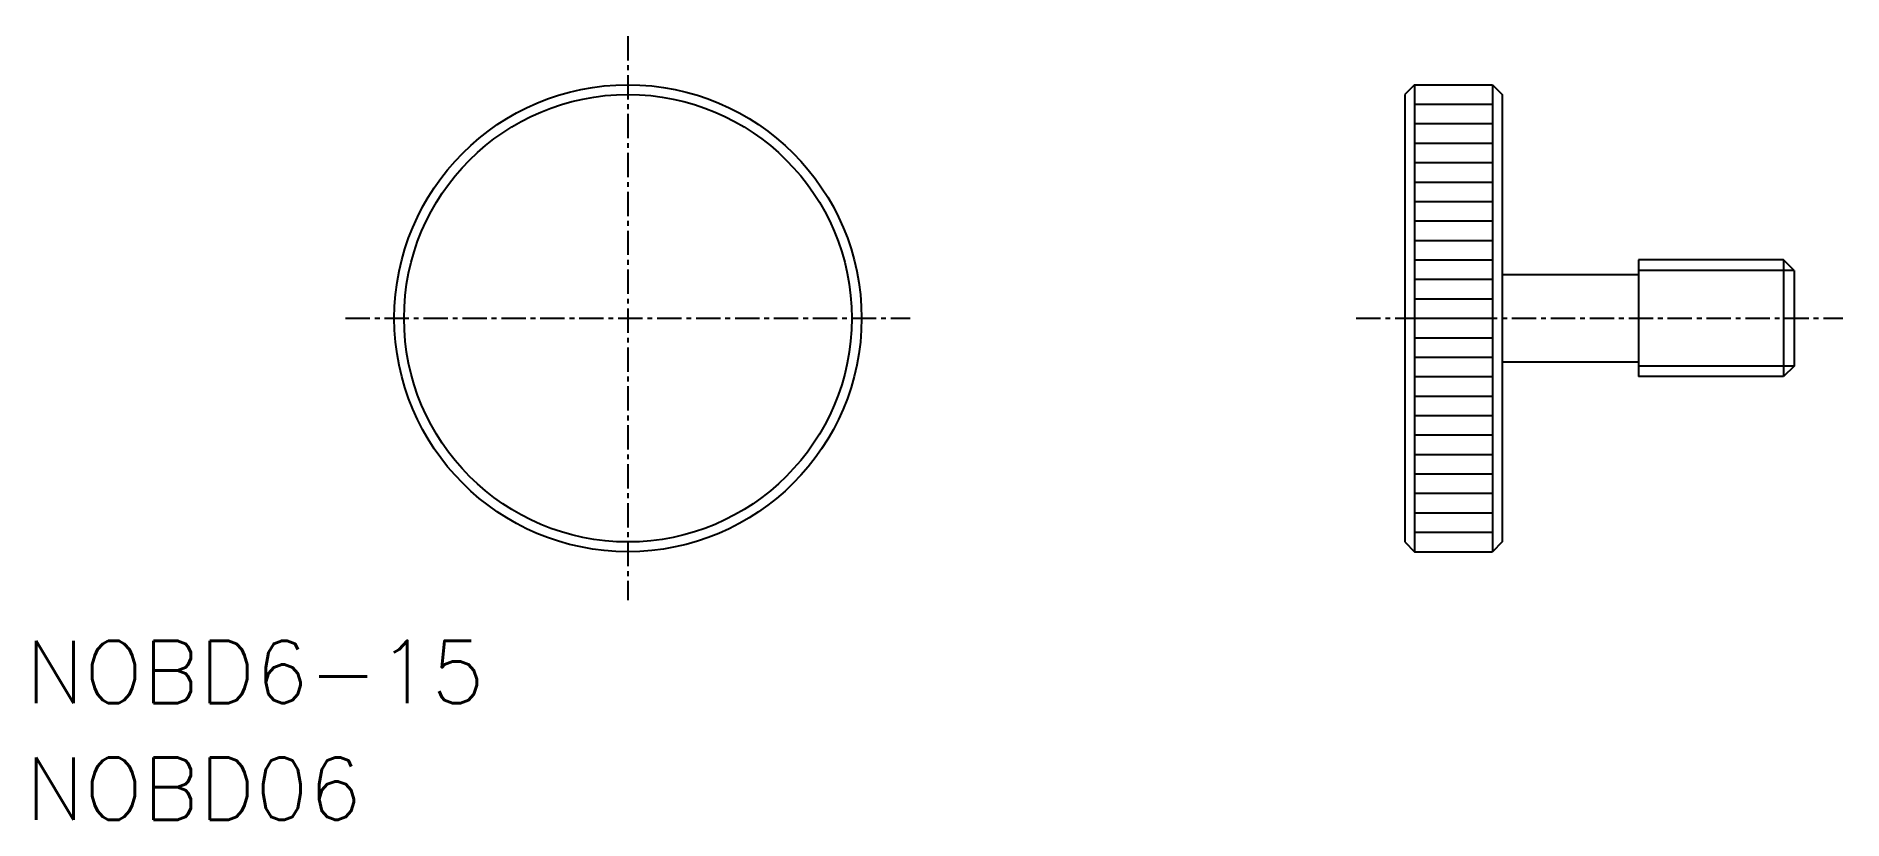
# Model space of a CAD drawing. Extents: x -30.4 to 62.4, y -25.8 to 14.5.
import ezdxf

# ---------------------------------------------------------------- set-up
doc = ezdxf.new("R2010")
doc.units = 0
doc.linetypes.add('CENTER', pattern=[2, 1.25, -0.25, 0.25, -0.25])
doc.layers.get('0').update_dxf_attribs({"linetype": 'CONTINUOUS'})
doc.layers.add('CENTER', color=1, linetype='CENTER')
doc.styles.get("Standard").update_dxf_attribs({"font": 'txt.shx', "bigfont": 'bigfont.shx'})

msp = doc.modelspace()

# ---------------------------------------------------------------- linework, layer by layer
at = {"color": 7, "linetype": 'CONTINUOUS'}
for p, q in [((40.407, 12), (39.907, 11.5)), ((39.907, 11.5), (39.907, -11.5)), ((40.407, 12), (44.407, 12)), ((40.407, 12), (40.407, -12)), ((40.407, 12), (44.407, 12)), ((44.407, 12), (44.907, 11.5)), ((44.407, 12), (44.407, -12)), ((44.907, 11.5), (44.907, -11.5)), ((40.407, 11), (44.407, 11)), ((40.407, 10), (44.407, 10)), ((40.407, 9), (44.407, 9)), ((40.407, 8), (44.407, 8)), ((40.407, 7), (44.407, 7)), ((40.407, 6), (44.407, 6)), ((40.407, 5), (44.407, 5)), ((40.407, 4), (44.407, 4)), ((40.407, 3), (44.407, 3)), ((51.907, 3), (51.907, -3)), ((59.366, 3), (51.907, 3)), ((59.907, 2.459), (59.366, 3)), ((59.366, 3), (59.366, -3)), ((40.407, 2), (44.407, 2)), ((44.907, 2.25), (51.907, 2.25)), ((59.907, 2.459), (59.907, -2.459)), ((40.407, 1), (44.407, 1)), ((40.407, 0), (44.407, 0)), ((40.407, -1), (44.407, -1)), ((40.407, -2), (44.407, -2)), ((44.907, -2.25), (51.907, -2.25)), ((59.907, -2.459), (59.366, -3)), ((40.407, -3), (44.407, -3)), ((59.366, -3), (51.907, -3)), ((40.407, -4), (44.407, -4)), ((40.407, -5), (44.407, -5)), ((40.407, -6), (44.407, -6)), ((40.407, -7), (44.407, -7)), ((40.407, -8), (44.407, -8)), ((40.407, -9), (44.407, -9)), ((40.407, -10), (44.407, -10)), ((40.407, -11), (44.407, -11)), ((39.907, -11.5), (40.407, -12)), ((40.407, -12), (44.407, -12)), ((44.907, -11.5), (44.407, -12))]:
    msp.add_line(p, q, dxfattribs=at)
at = {"color": 3, "linetype": 'CONTINUOUS'}
for p, q in [((59.907, 2.459), (51.907, 2.459)), ((59.907, -2.459), (51.907, -2.459))]:
    msp.add_line(p, q, dxfattribs=at)
at = {"color": 7, "linetype": 'CONTINUOUS'}
for radius in [12, 11.5]:
    msp.add_circle((0, 0), radius, dxfattribs=at)
at = {"layer": 'CENTER', "color": 1, "linetype": 'CENTER'}
for p, q in [((0, 14.5), (0, -14.5)), ((-14.5, 0), (14.5, 0)), ((37.407, 0), (62.407, 0))]:
    msp.add_line(p, q, dxfattribs=at)

# ---------------------------------------------------------------- texts
at = {"color": 7, "linetype": 'CONTINUOUS'}
for s, p in [('NOBD6-15', (-30.947, -19.778)), ('NOBD06', (-30.947, -25.785))]:
    msp.add_text(s, height=3.2, dxfattribs=at).set_placement(p)

doc.saveas('drawing.dxf')
